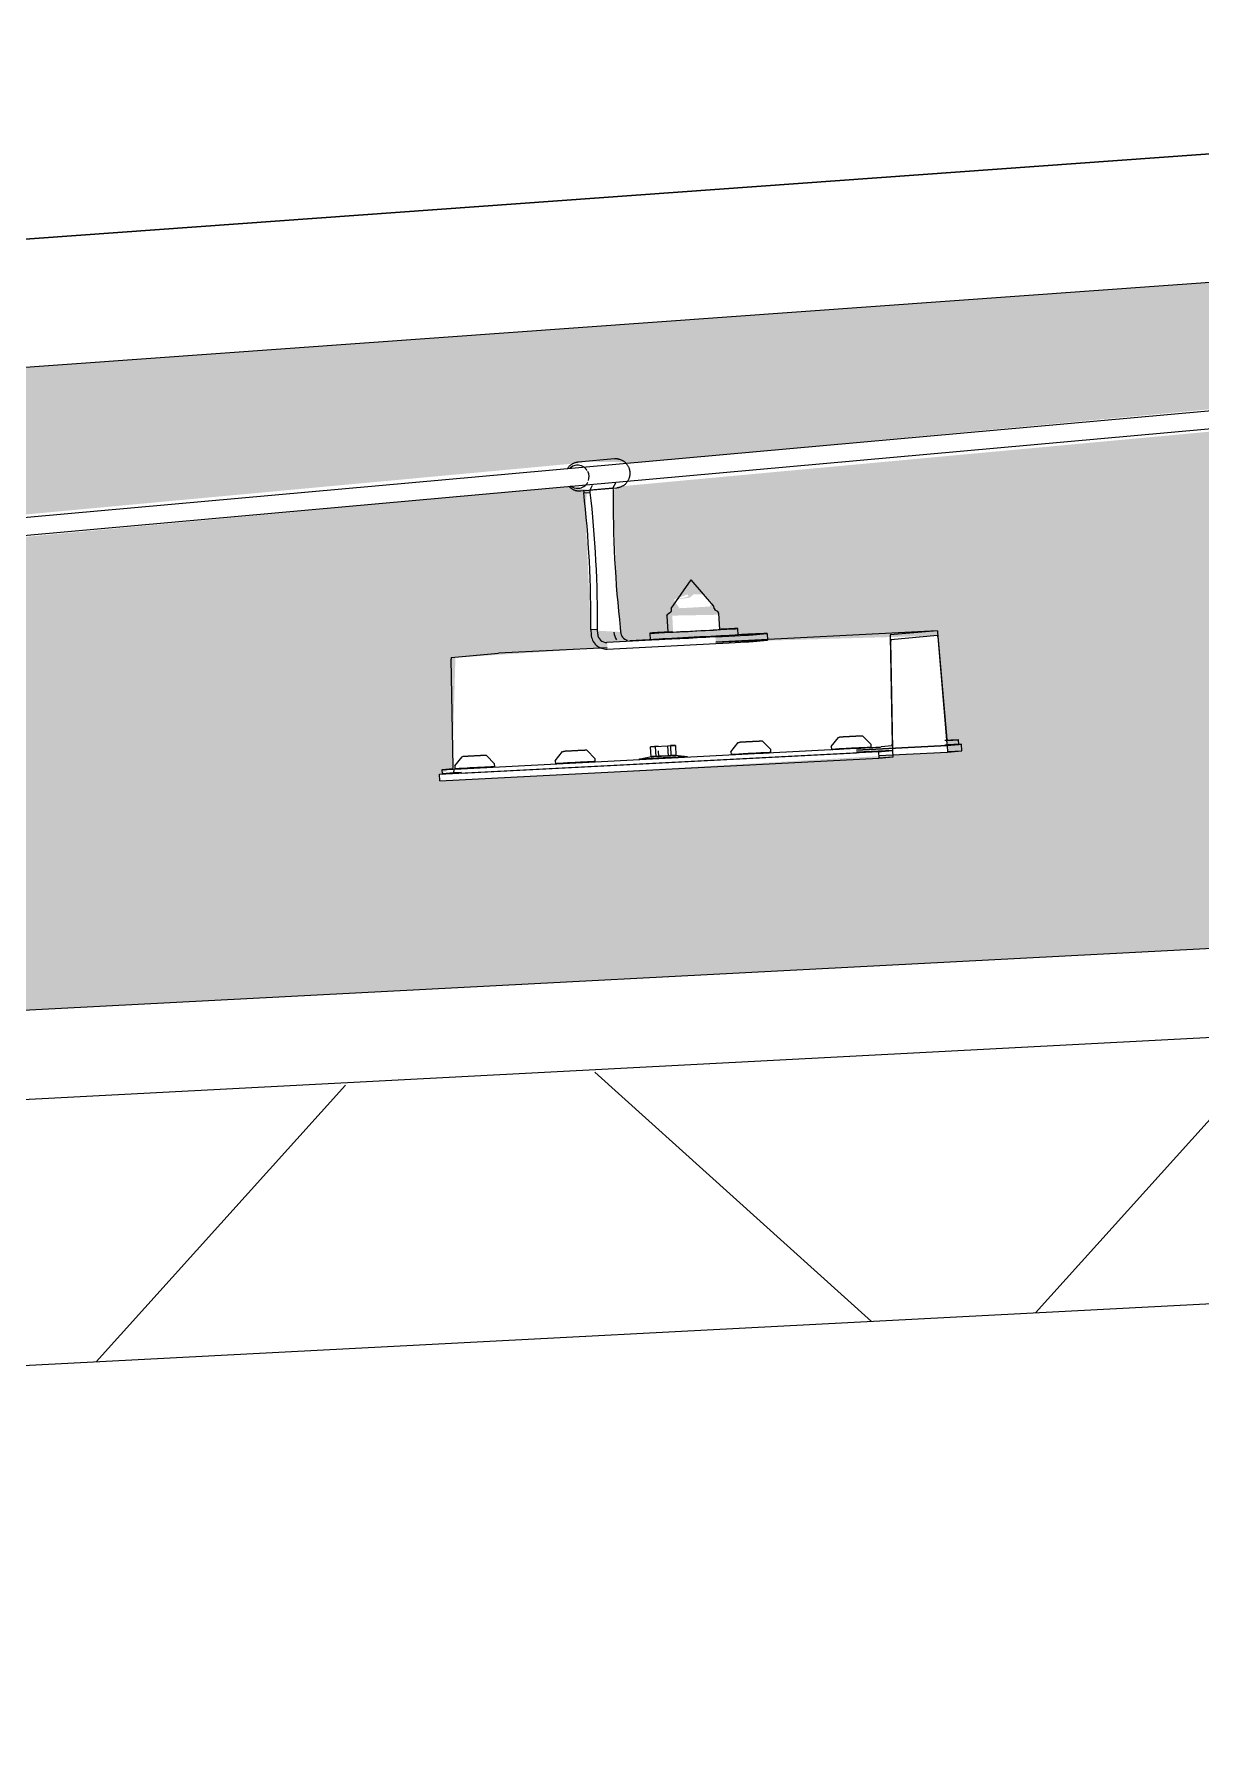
# Model space of a CAD drawing. Header units: millimetres. Extents: x 4237772 to 4686020, y -673 to 29459.
# Drawn here: x 4450244 to 4450770, y 10205 to 10976 of the extents above; entities that cross this region are included whole.
import ezdxf

# ---------------------------------------------------------------- set-up
doc = ezdxf.new("R2010")
doc.units = ezdxf.units.MM
for name, color, linetype, lineweight in [('A-GENM', 13, 'Continuous', 5), ('A-ROOF', 132, 'Continuous', 5), ('A-ROOF-PATT', 132, 'Continuous', 5), ('Q-SPCQ', 91, 'Continuous', 5)]:
    doc.layers.add(name, color=color, linetype=linetype, lineweight=lineweight)

# ---------------------------------------------------------------- blocks, each defined once
blk = doc.blocks.new('Static Line_Sayfa_Metal Deck_Pan Mount - Up to 15 _ pitch - Max 2 Users-1848369-SECTION - GRIDS B1-B2')
at = {"layer": 'Q-SPCQ'}
for p, q in [((4430069.56, 11248.87), (4421898.8, 10513.64)), ((4421899.52, 10505.67), (4430070.27, 11240.9)), ((4424877.96, 10784.22), (4424861.63, 10782.75)), ((4424878.21, 10784.24), (4424877.96, 10784.22)), ((4424862.55, 10769.79), (4424862.8, 10769.81)), ((4424862.8, 10769.81), (4424879.12, 10771.27)), ((4424864.07, 10770.16), (4424864.13, 10768.98)), ((4424864.13, 10768.98), (4424867.11, 10769.14)), ((4424867.04, 10770.31), (4424868.11, 10772.42)), ((4424867.04, 10770.31), (4424877.34, 10771.23)), ((4424867.11, 10769.14), (4424867.04, 10770.31)), ((4424878.41, 10773.35), (4424877.34, 10771.23)), ((4424877.34, 10771.23), (4424877.4, 10770.06)), ((4424903.53, 10716.72), (4424912.57, 10729.62)), ((4424922.9, 10717.73), (4424912.57, 10729.62)), ((4424901.65, 10713.45), (4424902.02, 10714.19)), ((4424901.65, 10713.45), (4424902.03, 10706.04)), ((4424903.21, 10714.96), (4424902.02, 10714.19)), ((4424903.58, 10715.69), (4424903.21, 10714.96)), ((4424903.53, 10716.72), (4424903.58, 10715.69)), ((4424922.96, 10716.7), (4424922.9, 10717.73)), ((4424922.96, 10716.7), (4424923.41, 10716.01)), ((4424924.66, 10715.37), (4424923.41, 10716.01)), ((4424925.12, 10714.68), (4424924.66, 10715.37)), ((4424925.5, 10707.27), (4424925.12, 10714.68)), ((4424870.34, 10707.22), (4424867.36, 10707.07)), ((4424867.36, 10707.07), (4424867.47, 10705.07)), ((4424870.44, 10705.23), (4424870.34, 10707.22)), ((4424880.63, 10708.15), (4424880.74, 10706.15)), ((4424884.91, 10702.36), (4424933.93, 10704.89)), ((4424893.92, 10705.62), (4424894.08, 10702.62)), ((4425023.78, 10706.73), (4424923.75, 10701.57)), ((4424933.77, 10704.69), (4424933.62, 10707.69)), ((4424940.42, 10704.9), (4424946.85, 10705.48)), ((4424947.13, 10702.5), (4424946.98, 10705.5)), ((4425023.78, 10706.73), (4425002.44, 10704.81)), ((4425002.75, 10702.83), (4425023.69, 10704.71)), ((4425028.08, 10657.7), (4425023.95, 10705.99)), ((4424804.38, 10694.6), (4424825.72, 10696.52)), ((4424874.73, 10699.05), (4424825.72, 10696.52)), ((4424923.63, 10703.96), (4424874.61, 10701.44)), ((4424874.77, 10698.44), (4424923.79, 10700.97)), ((4424934.08, 10701.89), (4424923.77, 10701.36)), ((4424940.57, 10701.91), (4424947.01, 10702.48)), ((4425002.36, 10704.05), (4425003.27, 10655.47)), ((4425003.58, 10653.49), (4425002.66, 10702.07)), ((4425023.85, 10703.97), (4425027.99, 10655.69)), ((4424805.21, 10645.26), (4424804.29, 10693.84)), ((4424799.09, 10641.95), (4424997.16, 10652.16)), ((4424808.89, 10644.46), (4424987.15, 10653.65)), ((4424809, 10642.46), (4424987.25, 10651.65)), ((4424897.66, 10654.57), (4424894.27, 10654.37)), ((4424894.27, 10654.37), (4424896.41, 10654.46)), ((4424894.51, 10649.83), (4424894.27, 10654.37)), ((4424896.41, 10654.46), (4424901.98, 10654.75)), ((4424896.41, 10654.46), (4424896.65, 10649.9)), ((4424897.76, 10652.53), (4424897.9, 10650.01)), ((4424901.98, 10654.75), (4424905.48, 10654.95)), ((4424901.98, 10654.75), (4424902.22, 10650.16)), ((4424905.48, 10654.95), (4424903.22, 10654.86)), ((4424903.22, 10654.86), (4424903.46, 10650.28)), ((4424910.93, 10649.8), (4424905.33, 10650.39)), ((4424905.48, 10654.95), (4424905.72, 10650.34)), ((4424930.51, 10652.11), (4424930.58, 10650.8)), ((4424948.55, 10651.74), (4424948.48, 10653.05)), ((4424975.8, 10654.45), (4424975.87, 10653.13)), ((4424987.19, 10652.84), (4425028.15, 10654.95)), ((4425028.05, 10654.94), (4424987.19, 10652.83)), ((4425003.59, 10652.74), (4424987.24, 10651.9)), ((4424993.85, 10654.07), (4424993.78, 10655.39)), ((4425003.59, 10652.74), (4424997.16, 10652.16)), ((4424997.16, 10652.16), (4424997.31, 10649.16)), ((4424997.25, 10650.35), (4425028.21, 10651.94)), ((4425003.19, 10654.71), (4424998.34, 10654.27)), ((4424998.44, 10652.27), (4425003.49, 10652.73)), ((4425003.75, 10649.74), (4425003.59, 10652.74)), ((4425034.49, 10655.52), (4425028.05, 10654.94)), ((4425028.05, 10654.94), (4425028.21, 10651.94)), ((4425028.06, 10655.19), (4425034.49, 10655.52)), ((4425028.15, 10654.95), (4425033.2, 10655.4)), ((4425028.19, 10652.19), (4425034.64, 10652.52)), ((4425028.21, 10651.94), (4425034.64, 10652.52)), ((4425033.09, 10657.4), (4425028.24, 10656.96)), ((4425033.28, 10655.41), (4425033.18, 10657.41)), ((4425034.64, 10652.52), (4425034.49, 10655.52)), ((4424799.25, 10638.96), (4424997.31, 10649.16)), ((4424800.19, 10644.05), (4424800.3, 10642.06)), ((4424800.28, 10644.06), (4424805.13, 10644.5)), ((4424805.5, 10644.27), (4424805.52, 10643.28)), ((4424808.98, 10642.71), (4424805.53, 10642.53)), ((4424805.99, 10645.7), (4424806.06, 10644.38)), ((4424824.03, 10645.32), (4424823.96, 10646.63)), ((4424851.28, 10648.03), (4424851.35, 10646.72)), ((4424869.33, 10647.65), (4424869.26, 10648.97)), ((4424894.71, 10649.87), (4424888.97, 10648.66)), ((4424897.94, 10649.15), (4424894.55, 10648.95)), ((4424894.55, 10648.95), (4424896.7, 10649.03)), ((4424896.7, 10649.03), (4424902.26, 10649.32)), ((4424902.26, 10649.32), (4424905.76, 10649.53)), ((4424905.76, 10649.53), (4424903.51, 10649.43)), ((4424997.3, 10649.41), (4425003.75, 10649.74)), ((4424997.31, 10649.16), (4425003.75, 10649.74)), ((4424799.09, 10641.95), (4424805.53, 10642.53)), ((4424799.25, 10638.96), (4424799.09, 10641.95)), ((4424805.43, 10642.52), (4424800.38, 10642.07))]:
    blk.add_line(p, q, dxfattribs=at)
at = {"layer": 'Q-SPCQ', "flags": 128}
for points in [[(4424861.63, 10782.75), (4424861.37, 10782.72), (4424861.11, 10782.69), (4424860.85, 10782.64), (4424860.59, 10782.57), (4424860.34, 10782.5), (4424860.09, 10782.42), (4424859.84, 10782.33), (4424859.59, 10782.23), (4424859.35, 10782.12), (4424859.12, 10782), (4424858.89, 10781.87), (4424858.67, 10781.73), (4424858.45, 10781.59), (4424858.24, 10781.43), (4424858.03, 10781.27), (4424857.83, 10781.1), (4424857.64, 10780.92), (4424857.46, 10780.73), (4424857.29, 10780.54), (4424857.12, 10780.34), (4424856.96, 10780.13), (4424856.81, 10779.92)], [(4424879.12, 10771.27), (4424879.39, 10771.3), (4424879.65, 10771.34), (4424879.91, 10771.39), (4424880.16, 10771.45), (4424880.42, 10771.52), (4424880.67, 10771.61), (4424880.92, 10771.7), (4424881.16, 10771.8), (4424881.4, 10771.91), (4424881.64, 10772.03), (4424881.86, 10772.16), (4424882.09, 10772.3), (4424882.31, 10772.44), (4424882.52, 10772.6), (4424882.72, 10772.76), (4424882.92, 10772.93), (4424883.11, 10773.11), (4424883.29, 10773.3), (4424883.47, 10773.49), (4424883.64, 10773.69), (4424883.8, 10773.9), (4424883.95, 10774.11), (4424884.09, 10774.33), (4424884.22, 10774.55), (4424884.34, 10774.78), (4424884.46, 10775.01), (4424884.56, 10775.25), (4424884.66, 10775.49), (4424884.74, 10775.73), (4424884.82, 10775.98), (4424884.89, 10776.22), (4424884.94, 10776.48), (4424884.99, 10776.73), (4424885.02, 10776.98), (4424885.05, 10777.24), (4424885.06, 10777.5), (4424885.07, 10777.75), (4424885.06, 10778.01), (4424885.05, 10778.26), (4424885.02, 10778.52), (4424884.99, 10778.77), (4424884.94, 10779.03), (4424884.89, 10779.28), (4424884.82, 10779.53), (4424884.75, 10779.77), (4424884.66, 10780.01), (4424884.57, 10780.25), (4424884.46, 10780.49), (4424884.35, 10780.72), (4424884.23, 10780.95), (4424884.09, 10781.17), (4424883.95, 10781.39), (4424883.8, 10781.6), (4424883.65, 10781.8), (4424883.48, 10782), (4424883.31, 10782.19), (4424883.13, 10782.38), (4424882.94, 10782.56), (4424882.74, 10782.73), (4424882.54, 10782.89), (4424882.33, 10783.05), (4424882.11, 10783.19), (4424881.89, 10783.33), (4424881.66, 10783.46), (4424881.43, 10783.58), (4424881.19, 10783.69), (4424880.95, 10783.79), (4424880.7, 10783.88), (4424880.45, 10783.97), (4424880.2, 10784.04), (4424879.94, 10784.1), (4424879.68, 10784.15), (4424879.42, 10784.19), (4424879.16, 10784.22), (4424878.89, 10784.24), (4424878.63, 10784.25), (4424878.36, 10784.25), (4424878.21, 10784.24)], [(4424857.45, 10771.83), (4424857.63, 10771.65), (4424857.82, 10771.47), (4424858.02, 10771.3), (4424858.22, 10771.14), (4424858.43, 10770.98), (4424858.65, 10770.83), (4424858.87, 10770.7), (4424859.1, 10770.57), (4424859.33, 10770.45), (4424859.57, 10770.34), (4424859.81, 10770.24), (4424860.06, 10770.14), (4424860.31, 10770.06), (4424860.56, 10769.99), (4424860.82, 10769.93), (4424861.08, 10769.88), (4424861.34, 10769.84), (4424861.6, 10769.81), (4424861.86, 10769.79), (4424862.13, 10769.78), (4424862.39, 10769.78), (4424862.55, 10769.79)], [(4424975.8, 10654.45), (4424979.12, 10658.6), (4424979.37, 10658.64), (4424979.47, 10658.65), (4424979.49, 10658.65)], [(4424993.78, 10655.39), (4424990.05, 10659.17), (4424989.8, 10659.18), (4424989.7, 10659.18), (4424989.63, 10659.18), (4424989.57, 10659.18), (4424989.51, 10659.18), (4424989.44, 10659.18), (4424989.38, 10659.18), (4424989.3, 10659.17), (4424989.22, 10659.17), (4424989.14, 10659.17), (4424989.04, 10659.16), (4424988.94, 10659.16), (4424988.84, 10659.15), (4424988.73, 10659.15), (4424988.61, 10659.14), (4424988.48, 10659.14), (4424988.35, 10659.13), (4424988.22, 10659.12), (4424988.08, 10659.12), (4424987.93, 10659.11), (4424987.78, 10659.1), (4424987.62, 10659.1), (4424987.46, 10659.09), (4424987.29, 10659.08), (4424987.12, 10659.07), (4424986.94, 10659.06), (4424986.76, 10659.05), (4424986.58, 10659.04), (4424986.4, 10659.04), (4424986.21, 10659.03), (4424986.02, 10659.02), (4424985.82, 10659.01), (4424985.63, 10659), (4424985.43, 10658.99), (4424985.24, 10658.98), (4424985.04, 10658.97), (4424984.84, 10658.96), (4424984.64, 10658.95), (4424984.44, 10658.93), (4424984.24, 10658.92), (4424984.04, 10658.91), (4424983.84, 10658.9), (4424983.64, 10658.89), (4424983.44, 10658.88), (4424983.25, 10658.87), (4424983.06, 10658.86), (4424982.87, 10658.85), (4424982.68, 10658.84), (4424982.5, 10658.83), (4424982.32, 10658.82), (4424982.14, 10658.81), (4424981.97, 10658.8), (4424981.8, 10658.79), (4424981.63, 10658.78), (4424981.47, 10658.77), (4424981.32, 10658.77), (4424981.17, 10658.76), (4424981.02, 10658.75), (4424980.88, 10658.74), (4424980.75, 10658.73), (4424980.62, 10658.73), (4424980.5, 10658.72), (4424980.39, 10658.71), (4424980.28, 10658.71), (4424980.18, 10658.7), (4424980.08, 10658.69), (4424979.99, 10658.69), (4424979.91, 10658.68), (4424979.83, 10658.68), (4424979.76, 10658.67), (4424979.69, 10658.67), (4424979.63, 10658.66), (4424979.57, 10658.66), (4424979.51, 10658.65), (4424979.49, 10658.65)], [(4424823.96, 10646.63), (4424820.24, 10650.42), (4424819.98, 10650.43), (4424819.88, 10650.43), (4424819.81, 10650.43), (4424819.75, 10650.43), (4424819.69, 10650.43), (4424819.63, 10650.43), (4424819.56, 10650.42), (4424819.48, 10650.42), (4424819.4, 10650.42), (4424819.32, 10650.41), (4424819.23, 10650.41), (4424819.13, 10650.41), (4424819.02, 10650.4), (4424818.91, 10650.4), (4424818.79, 10650.39), (4424818.67, 10650.38), (4424818.54, 10650.38), (4424818.4, 10650.37), (4424818.26, 10650.37), (4424818.11, 10650.36), (4424817.96, 10650.35), (4424817.8, 10650.34), (4424817.64, 10650.34), (4424817.47, 10650.33), (4424817.3, 10650.32), (4424817.13, 10650.31), (4424816.95, 10650.3), (4424816.76, 10650.29), (4424816.58, 10650.28), (4424816.39, 10650.27), (4424816.2, 10650.26), (4424816.01, 10650.25), (4424815.81, 10650.24), (4424815.62, 10650.23), (4424815.42, 10650.22), (4424815.22, 10650.21), (4424815.02, 10650.2), (4424814.82, 10650.19), (4424814.62, 10650.18), (4424814.42, 10650.17), (4424814.22, 10650.16), (4424814.02, 10650.15), (4424813.82, 10650.14), (4424813.63, 10650.13), (4424813.43, 10650.12), (4424813.24, 10650.11), (4424813.05, 10650.1), (4424812.87, 10650.09), (4424812.68, 10650.08), (4424812.5, 10650.07), (4424812.32, 10650.06), (4424812.15, 10650.05), (4424811.98, 10650.04), (4424811.82, 10650.03), (4424811.66, 10650.02), (4424811.5, 10650.01), (4424811.35, 10650.01), (4424811.21, 10650), (4424811.07, 10649.99), (4424810.93, 10649.98), (4424810.81, 10649.97), (4424810.68, 10649.97), (4424810.57, 10649.96), (4424810.46, 10649.95), (4424810.36, 10649.95), (4424810.26, 10649.94), (4424810.17, 10649.94), (4424810.09, 10649.93), (4424810.01, 10649.93), (4424809.94, 10649.92), (4424809.88, 10649.92), (4424809.81, 10649.91), (4424809.76, 10649.91), (4424809.69, 10649.9), (4424809.67, 10649.9)], [(4424851.28, 10648.03), (4424854.6, 10652.19), (4424854.85, 10652.22), (4424854.95, 10652.23), (4424854.97, 10652.23)], [(4424869.26, 10648.97), (4424865.53, 10652.76), (4424865.28, 10652.77), (4424865.17, 10652.77), (4424865.11, 10652.77), (4424865.05, 10652.76), (4424864.99, 10652.76), (4424864.92, 10652.76), (4424864.85, 10652.76), (4424864.78, 10652.75), (4424864.7, 10652.75), (4424864.61, 10652.75), (4424864.52, 10652.74), (4424864.42, 10652.74), (4424864.32, 10652.74), (4424864.21, 10652.73), (4424864.09, 10652.73), (4424863.96, 10652.72), (4424863.83, 10652.71), (4424863.7, 10652.71), (4424863.55, 10652.7), (4424863.41, 10652.69), (4424863.25, 10652.69), (4424863.1, 10652.68), (4424862.93, 10652.67), (4424862.77, 10652.66), (4424862.6, 10652.65), (4424862.42, 10652.65), (4424862.24, 10652.64), (4424862.06, 10652.63), (4424861.88, 10652.62), (4424861.69, 10652.61), (4424861.5, 10652.6), (4424861.3, 10652.59), (4424861.11, 10652.58), (4424860.91, 10652.57), (4424860.71, 10652.56), (4424860.51, 10652.55), (4424860.32, 10652.54), (4424860.12, 10652.53), (4424859.91, 10652.52), (4424859.71, 10652.51), (4424859.52, 10652.5), (4424859.32, 10652.49), (4424859.12, 10652.48), (4424858.92, 10652.46), (4424858.73, 10652.45), (4424858.54, 10652.44), (4424858.35, 10652.43), (4424858.16, 10652.42), (4424857.98, 10652.41), (4424857.8, 10652.4), (4424857.62, 10652.39), (4424857.45, 10652.38), (4424857.28, 10652.38), (4424857.11, 10652.37), (4424856.95, 10652.36), (4424856.8, 10652.35), (4424856.65, 10652.34), (4424856.5, 10652.33), (4424856.36, 10652.32), (4424856.23, 10652.32), (4424856.1, 10652.31), (4424855.98, 10652.3), (4424855.87, 10652.29), (4424855.76, 10652.29), (4424855.65, 10652.28), (4424855.56, 10652.28), (4424855.47, 10652.27), (4424855.39, 10652.27), (4424855.31, 10652.26), (4424855.24, 10652.26), (4424855.17, 10652.25), (4424855.11, 10652.25), (4424855.05, 10652.24), (4424854.99, 10652.24), (4424854.97, 10652.23)], [(4424930.51, 10652.11), (4424933.82, 10656.27), (4424934.07, 10656.31), (4424934.17, 10656.32), (4424934.19, 10656.32)], [(4424948.48, 10653.05), (4424944.76, 10656.84), (4424944.5, 10656.85), (4424944.4, 10656.85), (4424944.33, 10656.85), (4424944.27, 10656.85), (4424944.21, 10656.85), (4424944.15, 10656.84), (4424944.08, 10656.84), (4424944.01, 10656.84), (4424943.93, 10656.83), (4424943.84, 10656.83), (4424943.75, 10656.83), (4424943.65, 10656.82), (4424943.54, 10656.82), (4424943.43, 10656.81), (4424943.31, 10656.81), (4424943.19, 10656.8), (4424943.06, 10656.8), (4424942.92, 10656.79), (4424942.78, 10656.78), (4424942.63, 10656.78), (4424942.48, 10656.77), (4424942.32, 10656.76), (4424942.16, 10656.75), (4424941.99, 10656.75), (4424941.82, 10656.74), (4424941.65, 10656.73), (4424941.47, 10656.72), (4424941.29, 10656.71), (4424941.1, 10656.7), (4424940.91, 10656.69), (4424940.72, 10656.68), (4424940.53, 10656.67), (4424940.33, 10656.66), (4424940.14, 10656.65), (4424939.94, 10656.64), (4424939.74, 10656.63), (4424939.54, 10656.62), (4424939.34, 10656.61), (4424939.14, 10656.6), (4424938.94, 10656.59), (4424938.74, 10656.58), (4424938.54, 10656.57), (4424938.34, 10656.56), (4424938.15, 10656.55), (4424937.95, 10656.54), (4424937.76, 10656.53), (4424937.57, 10656.52), (4424937.39, 10656.51), (4424937.2, 10656.5), (4424937.02, 10656.49), (4424936.84, 10656.48), (4424936.67, 10656.47), (4424936.5, 10656.46), (4424936.34, 10656.45), (4424936.18, 10656.44), (4424936.02, 10656.43), (4424935.87, 10656.42), (4424935.73, 10656.41), (4424935.59, 10656.41), (4424935.45, 10656.4), (4424935.33, 10656.39), (4424935.21, 10656.38), (4424935.09, 10656.38), (4424934.98, 10656.37), (4424934.88, 10656.37), (4424934.78, 10656.36), (4424934.69, 10656.35), (4424934.61, 10656.35), (4424934.53, 10656.34), (4424934.46, 10656.34), (4424934.4, 10656.33), (4424934.34, 10656.33), (4424934.28, 10656.33), (4424934.21, 10656.32), (4424934.19, 10656.32)], [(4424805.99, 10645.7), (4424809.3, 10649.85), (4424809.55, 10649.89), (4424809.65, 10649.9), (4424809.67, 10649.9)]]:
    blk.add_lwpolyline(points, dxfattribs=at)
at = {"layer": 'Q-SPCQ'}
for centre, major_axis, ratio, start_param, end_param in [((4424861.37, 10776.2), (-0.47, 5.2), 0.991613, 0, 0.643298), ((4424861.37, 10776.2), (-0.47, 5.2), 0.991613, 5.198059, 6.245256), ((4424861.37, 10776.2), (-0.47, 5.2), 0.991613, 3.103664, 4.150861), ((4424861.37, 10776.2), (-0.47, 5.2), 0.991613, 4.281207, 5.083791), ((4424861.37, 10776.2), (-0.47, 5.2), 0.991613, 2.389061, 3.103664), ((4424857.67, 10737.3), (-3.6, 69.91), 0.129148, 4.258548, 5.176114), ((4424860.64, 10737.45), (-3.6, 69.91), 0.129148, 4.258548, 5.176114), ((4424887.1, 10739.83), (-3.6, 69.91), 0.129148, 1.116956, 2.034521), ((4424874.4, 10705.43), (-0.63, 6.97), 0.991613, 1.532867, 3.103664), ((4424874.4, 10705.43), (-0.36, 3.98), 0.991613, 1.532867, 3.103664), ((4424884.7, 10706.36), (-0.63, 6.97), 0.991613, 1.532867, 2.056466), ((4424884.7, 10706.36), (-0.36, 3.98), 0.991613, 1.532867, 2.841864), ((4424913.77, 10706.66), (19.85, 1.04), 0.004901, 3.012082, 6.153674), ((4424913.92, 10703.66), (19.85, 1.04), 0.004901, 3.012082, 6.153674), ((4424913.77, 10706.66), (19.85, 1.04), 0.004901, 2.076476, 3.012082), ((4424913.92, 10703.66), (19.85, 1.04), 0.004901, 6.153674, 9.295267), ((4424913.77, 10706.66), (11.73, 0.61), 0.004901, 3.012082, 6.153674), ((4424913.77, 10706.66), (11.73, 0.61), 0.004901, 2.602437, 3.012082), ((4424925.56, 10704.14), (14.98, 0.78), 0.004901, 4.582878, 6.153674), ((4424913.77, 10706.66), (19.85, 1.04), 0.004901, 6.153674, 7.186127), ((4424932, 10704.71), (14.98, 0.78), 0.004901, 6.153674, 7.724471), ((4425002.49, 10703.81), (-0.051, 0.999), 0.129148, 0.004942, 1.323579), ((4425023.74, 10703.71), (-0.051, 0.999), 0.129148, 4.969491, 6.283185), ((4425023.83, 10705.73), (-0.051, 0.999), 0.129148, 4.969491, 5.848582), ((4424925.72, 10701.14), (14.98, 0.78), 0.004901, 4.582878, 6.153674), ((4424932.15, 10701.72), (14.98, 0.78), 0.004901, 6.153674, 7.724471), ((4425002.8, 10701.83), (-0.051, 0.999), 0.129148, 0.004942, 1.323579), ((4424804.43, 10693.6), (-0.051, 0.999), 0.129148, 0.224715, 1.323579), ((4424939.56, 10651.27), (8.99, 0.47), 0.004901, 3.012082, 4.059279), ((4424939.56, 10651.27), (8.99, 0.47), 0.004901, 6.153674, 9.295267), ((4424939.56, 10651.27), (8.99, 0.47), 0.004901, 5.106477, 6.153674), ((4424984.86, 10653.6), (8.99, 0.47), 0.004901, 3.012082, 4.059279), ((4424984.86, 10653.6), (8.99, 0.47), 0.004901, 6.153674, 9.295267), ((4424988.44, 10653.76), (9.99, 0.52), 0.004901, 4.582878, 6.153674), ((4424984.86, 10653.6), (8.99, 0.47), 0.004901, 5.106477, 6.153674), ((4424988.54, 10651.76), (9.99, 0.52), 0.004901, 5.630076, 6.153674), ((4425003.14, 10655.71), (-0.051, 0.999), 0.129148, 3.366308, 4.465172), ((4425003.44, 10653.73), (-0.051, 0.999), 0.129148, 3.146535, 4.465172), ((4425023.19, 10656.89), (9.99, 0.52), 0.004901, 6.153674, 7.462671), ((4425023.3, 10654.89), (9.99, 0.52), 0.004901, 6.153674, 7.462671), ((4425028.1, 10655.95), (-0.051, 0.999), 0.129148, 1.827898, 2.926762), ((4425028.19, 10657.96), (-0.051, 0.999), 0.129148, 1.827898, 3.141593), ((4424810.18, 10644.57), (9.99, 0.52), 0.004901, 3.012082, 4.582878), ((4424805.07, 10645.5), (-0.051, 0.999), 0.129148, 3.366308, 4.465172), ((4424805.38, 10643.52), (-0.051, 0.999), 0.129148, 3.146535, 4.465172), ((4424815.04, 10644.85), (8.99, 0.47), 0.004901, 3.012082, 3.86853), ((4424815.04, 10644.85), (8.99, 0.47), 0.004901, 6.153674, 9.295267), ((4424815.04, 10644.85), (8.99, 0.47), 0.004901, 5.106477, 6.153674), ((4424860.34, 10647.18), (8.99, 0.47), 0.004901, 3.012082, 4.059279), ((4424860.34, 10647.18), (8.99, 0.47), 0.004901, 6.153674, 9.295267), ((4424860.34, 10647.18), (8.99, 0.47), 0.004901, 5.106477, 6.153674), ((4424899.95, 10649.23), (10.99, 0.57), 0.004901, 3.012082, 4.059279), ((4424899.95, 10649.23), (10.99, 0.57), 0.004901, 6.153674, 9.295267), ((4424899.95, 10649.23), (10.99, 0.57), 0.004901, 5.106477, 6.153674), ((4424810.28, 10642.58), (9.99, 0.52), 0.004901, 3.012082, 3.535681)]:
    blk.add_ellipse(centre, major_axis=major_axis, ratio=ratio, start_param=start_param, end_param=end_param, dxfattribs=at)
for points in [[(4424897.9, 10650.01), (4424898.82, 10650.14), (4424900.67, 10650.3), (4424902.53, 10650.31), (4424903.46, 10650.28)], [(4424905.72, 10650.34), (4424905.13, 10650.39), (4424903.96, 10650.41), (4424902.8, 10650.27), (4424902.22, 10650.16)], [(4424903.46, 10650.28), (4424903.84, 10650.36), (4424904.58, 10650.46), (4424905.34, 10650.4), (4424905.72, 10650.34)], [(4424894.51, 10649.83), (4424895.07, 10649.94), (4424896.19, 10650.08), (4424897.33, 10650.06), (4424897.9, 10650.01)], [(4424896.65, 10649.9), (4424896.29, 10649.97), (4424895.57, 10650.02), (4424894.86, 10649.92), (4424894.51, 10649.83)], [(4424902.22, 10650.16), (4424901.29, 10650.2), (4424899.43, 10650.19), (4424897.57, 10650.02), (4424896.65, 10649.9)]]:
    blk.add_open_spline(points, degree=3, dxfattribs=at)
blk = doc.blocks.new('GT01 - GT01-2642391-SECTION - GRIDS B1-B2')
at = {"layer": 'A-GENM'}
for p, q in [((4409876.55, 9824.57), (4428941.3, 11194.75)), ((4409878.61, 9824.58), (4428943.25, 11194.75))]:
    blk.add_line(p, q, dxfattribs=at)

msp = doc.modelspace()

# ---------------------------------------------------------------- hatches: boundary and pattern name
at = {"layer": 'A-ROOF-PATT'}
h = msp.add_hatch(dxfattribs=at)
h.set_pattern_fill('FP_187', color=256, style=0, pattern_type=2)
h.set_pattern_definition([(3.013, (37691.9309, -226018.123), (-31.18210451525, -1.0529e-05), [])])
h.paths.add_polyline_path([(4446822.66, 10371.9), (4446831.46, 10372.36), (4446831.72, 10369.14), (4446837.2, 10369.96), (4446837.06, 10372.67), (4446822.08, 10371.9)])
h.paths.add_polyline_path([(4447460.75, 10390.35), (4447461.43, 10390.39), (4447460.75, 10426.49)])
h.paths.add_polyline_path([(4435506.16, 9766.59), (4446705.38, 10350.94), (4446710.37, 10360.24), (4446785.05, 10367.42), (4446784.92, 10369.96), (4446800.8, 10373.36), (4446800.32, 10382.53), (4446826.25, 10384.04), (4446826.85, 10372.57), (4446852.52, 10373.82), (4446852.77, 10370.22), (4446922.52, 10373.82), (4446927.28, 10362.52), (4447460.75, 10390.35), (4447462.72, 10427.25), (4447531.16, 10432.22), (4447531.07, 10434.09), (4447580.2, 10434.4), (4447580.24, 10434.23), (4447680.24, 10437.13), (4447680.68, 10432.22), (4447684.44, 10402.03), (4461505.45, 11123.17), (4461702.69, 11188.78), (4461702.69, 11216.84), (4461413.29, 11201.99), (4461413.29, 11495.36), (4461113.08, 11479.57), (4461111.37, 11277.74), (4460816.88, 11226.59), (4460803.94, 11228.29), (4460788.71, 11235.72), (4460779, 11244.52), (4460771.94, 11255.52), (4460768.01, 11267.97), (4460767.46, 11281.01), (4460770.34, 11293.77), (4460775.26, 11303.78), (4460785.55, 11315.03), (4460797.47, 11322.21), (4460814.63, 11326.96), (4461013.08, 11361.95), (4461013.08, 11474.31), (4456579.26, 11241.06), (4456599.23, 11193.61), (4456641.72, 11195.8), (4456641.72, 11189.78), (4456526.41, 11181.12), (4456524.95, 11187.22), (4456505.59, 11233.2), (4456436.4, 11228.92), (4456419.79, 11178.26), (4456306.56, 11169.79), (4456306.41, 11175.79), (4456349.24, 11179.65), (4456366.41, 11229.12), (4456348.46, 11228.92), (4455705.83, 11195.11), (4455707.69, 11174.01), (4455697.38, 11174.59), (4455695.97, 11175.01), (4455694.32, 11174.93), (4455693.64, 11194.47), (4454961.71, 11155.16), (4454964.92, 11107.17), (4454954.61, 11107.75), (4454953.83, 11108.21), (4454951.55, 11108.09), (4454949.77, 11155.33), (4454420.51, 11125.97), (4454221.07, 11105.95), (4454218.77, 11103.97), (4454220.64, 11056.53), (4454222.15, 11040.34), (4454211.83, 11040.91), (4454211.06, 11041.37), (4454208.77, 11041.25), (4454206.23, 11096.25), (4454207.03, 11103.25), (4454208.52, 11103.32), (4454208.45, 11104.38), (4454203.05, 11105.18), (4454198.44, 11105.98), (4453478.3, 11039.12), (4453475.99, 11037.14), (4453477.86, 10989.7), (4453479.38, 10973.5), (4453469.06, 10974.08), (4453468.29, 10974.54), (4453466, 10974.42), (4453463.45, 11029.42), (4453464.25, 11036.41), (4453465.74, 11036.49), (4453465.68, 11037.54), (4453460.28, 11038.34), (4453455.66, 11039.15), (4452735.52, 10972.28), (4452733.22, 10970.3), (4452735.09, 10922.86), (4452736.6, 10906.66), (4452726.29, 10907.24), (4452725.52, 10907.7), (4452723.23, 10907.58), (4452720.68, 10962.58), (4452721.48, 10969.57), (4452722.97, 10969.65), (4452722.91, 10970.7), (4452717.5, 10971.5), (4452712.89, 10972.31), (4451992.75, 10905.44), (4451990.45, 10903.46), (4451992.32, 10856.02), (4451993.83, 10839.83), (4451983.52, 10840.4), (4451982.74, 10840.86), (4451980.46, 10840.74), (4451977.91, 10895.74), (4451978.71, 10902.73), (4451980.2, 10902.81), (4451980.14, 10903.87), (4451974.73, 10904.67), (4451970.12, 10905.47), (4451249.98, 10838.61), (4451247.67, 10836.63), (4451249.55, 10789.18), (4451251.06, 10772.99), (4451240.74, 10773.56), (4451239.97, 10774.02), (4451237.68, 10773.91), (4451235.14, 10828.9), (4451235.94, 10835.9), (4451237.42, 10835.97), (4451237.36, 10837.03), (4451231.96, 10837.83), (4451227.35, 10838.64), (4450507.21, 10771.77), (4450504.9, 10769.79), (4450506.77, 10722.35), (4450508.28, 10706.15), (4450497.97, 10706.73), (4450497.2, 10707.19), (4450494.91, 10707.07), (4450492.36, 10762.07), (4450493.16, 10769.06), (4450494.65, 10769.14), (4450494.59, 10770.19), (4450489.19, 10770.99), (4450484.57, 10771.8), (4449764.43, 10704.93), (4449762.13, 10702.95), (4449764, 10655.51), (4449765.51, 10639.32), (4449755.2, 10639.89), (4449755.02, 10640.38), (4449752.14, 10640.23), (4449749.59, 10695.23), (4449750.39, 10702.22), (4449751.88, 10702.3), (4449751.82, 10703.36), (4449746.41, 10704.15), (4449741.8, 10704.96), (4449021.66, 10638.09), (4449019.36, 10636.11), (4449021.23, 10588.67), (4449022.74, 10572.48), (4449012.42, 10573.05), (4449011.65, 10573.51), (4449009.37, 10573.4), (4449006.82, 10628.39), (4449007.62, 10635.39), (4449009.11, 10635.46), (4449009.05, 10636.52), (4449003.64, 10637.32), (4448999.03, 10638.13), (4448278.89, 10571.26), (4448276.58, 10569.28), (4448279.39, 10511.83), (4448279.97, 10505.64), (4448269.64, 10506.97), (4448269.47, 10506.71), (4448266.58, 10508.82), (4448264.05, 10561.56), (4448264.84, 10568.55), (4448266.33, 10568.63), (4448266.27, 10569.68), (4448260.87, 10570.48), (4448256.26, 10571.29), (4447536.12, 10504.42), (4447533.81, 10502.44), (4447535.68, 10455), (4447537.19, 10438.8), (4447526.89, 10438.8), (4447526.11, 10439.84), (4447523.82, 10439.72), (4447521.27, 10494.72), (4447522.07, 10501.71), (4447523.56, 10501.79), (4447523.5, 10502.85), (4447518.1, 10503.64), (4447513.4, 10507.64), (4447513.21, 10511.23), (4447524.08, 10515.94), (4447537.51, 10515.42), (4447540.4, 10514.9), (4448261.78, 10581.91), (4448264.06, 10582.53), (4448280.28, 10582.26), (4448283.17, 10581.74), (4449006, 10648), (4449006.84, 10649.36), (4449023.05, 10649.1), (4449025.95, 10648.57), (4449747.33, 10715.59), (4449749.61, 10716.2), (4449765.83, 10715.93), (4449768.72, 10715.41), (4450490.1, 10782.42), (4450492.38, 10783.04), (4450508.6, 10782.77), (4450511.49, 10782.25), (4451232.87, 10849.26), (4451235.15, 10849.87), (4451251.37, 10849.61), (4451254.26, 10849.09), (4451975.65, 10916.1), (4451977.93, 10916.71), (4451994.15, 10916.44), (4451997.04, 10915.92), (4452718.42, 10982.93), (4452720.7, 10983.55), (4452736.92, 10983.28), (4452739.81, 10982.76), (4453461.19, 11049.77), (4453463.47, 11050.38), (4453479.69, 11050.12), (4453482.58, 11049.6), (4453969.24, 11093.53), (4435680.2, 9779.1)])
h.paths.add_polyline_path([(4446778.76, 10354.77), (4446851.35, 10360.04), (4446849.55, 10364.32), (4446780.36, 10360.04), (4446779.49, 10357.15)])
h.paths.add_polyline_path([(4446805.28, 10371.62), (4446806.81, 10373.82), (4446805.44, 10373.36)])
h.paths.add_polyline_path([(4446781.79, 10372.8), (4446781.79, 10392.77), (4446777.12, 10392.78), (4446786.88, 10439.9), (4446791.83, 10440.15), (4446796.55, 10391.06), (4446798.53, 10374.31), (4446784.92, 10373.08)])
h.paths.add_polyline_path([(4446800.23, 10384.68), (4446802.88, 10389.42), (4446810.61, 10391.79), (4446827.05, 10386.36), (4446802.88, 10384.81)])
h.paths.add_polyline_path([(4447531.07, 10434.09), (4447587.96, 10437.36), (4447534.71, 10434.29)])
h.paths.add_polyline_path([(4448198.48, 10438.44), (4448198.32, 10441.44), (4448204.42, 10444.21), (4448204.3, 10452.23), (4448205.5, 10494.09), (4448273.96, 10498.54), (4448274, 10500.94), (4448330.73, 10504.2), (4448322.86, 10503.45), (4448323.02, 10501.06), (4448423.01, 10503.97), (4448424.99, 10481.13), (4448427.47, 10454.69), (4448427.32, 10453.66), (4448427.21, 10451.42), (4448203.52, 10438.7)])
h.paths.add_polyline_path([(4447560.93, 10438.79), (4447560.54, 10446.2), (4447581.49, 10447.04), (4447581.86, 10439.91), (4447561.28, 10438.8)])
h.paths.add_polyline_path([(4447561.2, 10453.38), (4447567.46, 10455.8), (4447568.29, 10454.85), (4447565.32, 10454.24)])
h.paths.add_polyline_path([(4447563.79, 10449.53), (4447563.79, 10452.94), (4447568.3, 10454.24), (4447570.2, 10455.8), (4447575.03, 10455.8), (4447578.56, 10452.16), (4447577.38, 10450.26), (4447568.33, 10449.76)])
h.paths.add_polyline_path([(4448941.25, 10505.28), (4448941.1, 10508.28), (4448947.2, 10511.04), (4448947.07, 10519.06), (4448948.27, 10560.93), (4449016.74, 10565.37), (4449016.77, 10567.78), (4449073.5, 10571.03), (4449065.63, 10570.29), (4449065.79, 10567.9), (4449165.78, 10570.81), (4449166.68, 10560.63), (4449170.25, 10521.52), (4449170.09, 10520.5), (4449169.99, 10518.26), (4448948.6, 10505.66)])
h.paths.add_polyline_path([(4448303.7, 10505.62), (4448303.31, 10513.03), (4448324.37, 10511.83), (4448324.63, 10506.74), (4448304.05, 10505.64)])
h.paths.add_polyline_path([(4448303.98, 10520.22), (4448310.24, 10522.64), (4448311.07, 10521.69), (4448308.09, 10521.07)])
h.paths.add_polyline_path([(4448306.56, 10516.37), (4448306.56, 10519.78), (4448311.08, 10521.07), (4448312.97, 10522.64), (4448317.8, 10522.64), (4448321.33, 10519), (4448320.16, 10517.1), (4448311.1, 10516.6)])
h.paths.add_polyline_path([(4449684.03, 10572.12), (4449683.87, 10575.11), (4449689.97, 10577.88), (4449689.85, 10585.9), (4449691.04, 10627.76), (4449759.51, 10632.21), (4449759.54, 10634.61), (4449816.27, 10637.87), (4449808.4, 10637.12), (4449808.56, 10634.74), (4449908.56, 10637.64), (4449909.45, 10627.47), (4449913.02, 10588.36), (4449912.86, 10587.33), (4449912.76, 10585.09), (4449689.07, 10572.38)])
h.paths.add_polyline_path([(4449046.47, 10572.46), (4449046.09, 10579.87), (4449067.03, 10580.72), (4449067.41, 10573.58), (4449046.82, 10572.48)])
h.paths.add_polyline_path([(4449046.75, 10587.06), (4449053.01, 10589.48), (4449053.84, 10588.53), (4449050.86, 10587.91)])
h.paths.add_polyline_path([(4449049.33, 10583.2), (4449049.33, 10586.61), (4449053.85, 10587.91), (4449055.75, 10589.48), (4449060.57, 10589.48), (4449064.11, 10585.84), (4449062.93, 10583.93), (4449053.87, 10583.44)])
h.paths.add_polyline_path([(4450426.8, 10638.96), (4450426.64, 10641.95), (4450432.74, 10644.72), (4450432.62, 10652.74), (4450433.81, 10694.6), (4450502.28, 10699.05), (4450502.31, 10701.45), (4450559.05, 10704.71), (4450551.18, 10703.96), (4450551.33, 10701.57), (4450651.33, 10704.48), (4450652.23, 10694.3), (4450655.79, 10655.2), (4450655.64, 10654.17), (4450655.53, 10651.93), (4450484.93, 10641.95)])
h.paths.add_polyline_path([(4449789.24, 10639.3), (4449788.86, 10646.71), (4449809.81, 10647.55), (4449810.18, 10640.42), (4449789.59, 10639.32)])
h.paths.add_polyline_path([(4449789.52, 10653.89), (4449795.78, 10656.31), (4449796.61, 10655.36), (4449793.63, 10654.75)])
h.paths.add_polyline_path([(4449792.11, 10650.04), (4449792.11, 10653.45), (4449796.62, 10654.75), (4449798.52, 10656.31), (4449803.35, 10656.31), (4449806.88, 10652.67), (4449805.7, 10650.77), (4449796.65, 10650.28)])
h.paths.add_polyline_path([(4451169.57, 10705.79), (4451169.41, 10708.79), (4451175.51, 10711.55), (4451175.39, 10719.58), (4451176.59, 10761.44), (4451245.05, 10765.88), (4451246.94, 10768.45), (4451301.82, 10771.54), (4451293.95, 10770.8), (4451294.11, 10768.41), (4451394.1, 10771.32), (4451395, 10761.14), (4451398.56, 10722.03), (4451398.41, 10721.01), (4451398.31, 10718.77), (4451174.61, 10706.05)])
h.paths.add_polyline_path([(4450532.02, 10706.13), (4450531.63, 10713.54), (4450552.6, 10713.93), (4450552.95, 10707.25), (4450532.37, 10706.15)])
h.paths.add_polyline_path([(4450532.29, 10720.73), (4450538.55, 10723.15), (4450538.99, 10722.12), (4450536.41, 10721.58)])
h.paths.add_polyline_path([(4450534.88, 10716.88), (4450532.29, 10720.73), (4450539.39, 10721.58), (4450541.29, 10723.15), (4450546.12, 10723.15), (4450549.65, 10719.51), (4450548.47, 10717.61), (4450539.25, 10717.1)])
h.paths.add_polyline_path([(4451912.34, 10772.63), (4451912.19, 10775.63), (4451918.29, 10778.39), (4451918.16, 10786.41), (4451919.36, 10828.27), (4451987.83, 10832.72), (4451989.38, 10835.26), (4452044.59, 10838.38), (4452036.72, 10837.64), (4452036.88, 10835.25), (4452136.87, 10838.15), (4452137.77, 10827.98), (4452141.34, 10788.87), (4452141.18, 10787.85), (4452141.08, 10785.61), (4451917.39, 10772.89)])
h.paths.add_polyline_path([(4451274.79, 10772.97), (4451274.4, 10780.38), (4451295.35, 10781.23), (4451295.72, 10774.09), (4451275.14, 10772.99)])
h.paths.add_polyline_path([(4451275.07, 10787.57), (4451281.33, 10789.99), (4451282.16, 10789.04), (4451279.18, 10788.42)])
h.paths.add_polyline_path([(4451277.65, 10783.72), (4451277.65, 10787.13), (4451282.17, 10788.42), (4451284.07, 10789.99), (4451288.89, 10789.99), (4451292.42, 10786.35), (4451291.25, 10784.44), (4451282.19, 10783.95)])
h.paths.add_polyline_path([(4452655.12, 10839.47), (4452654.96, 10842.46), (4452661.06, 10845.23), (4452660.88, 10856.33), (4452662.13, 10895.11), (4452730.6, 10899.56), (4452731.83, 10902.07), (4452787.37, 10905.22), (4452779.49, 10904.47), (4452779.65, 10902.08), (4452879.65, 10904.99), (4452880.54, 10894.81), (4452884.11, 10855.71), (4452883.95, 10854.68), (4452883.85, 10852.44), (4452660.16, 10839.73)])
h.paths.add_polyline_path([(4452017.56, 10839.81), (4452017.18, 10847.22), (4452038.12, 10848.06), (4452038.5, 10840.93), (4452017.91, 10839.83)])
h.paths.add_polyline_path([(4452017.84, 10854.41), (4452022.97, 10858.12), (4452024.93, 10855.87), (4452021.95, 10855.26)])
h.paths.add_polyline_path([(4452020.42, 10850.55), (4452020.42, 10853.96), (4452024.94, 10855.26), (4452025.84, 10856.33), (4452029.44, 10858.12), (4452035.2, 10853.18), (4452034.02, 10851.28), (4452024.96, 10850.79)])
h.paths.add_polyline_path([(4453397.89, 10906.3), (4453397.73, 10909.3), (4453403.83, 10912.07), (4453403.71, 10920.09), (4453404.9, 10961.95), (4453473.37, 10966.39), (4453474.27, 10968.88), (4453530.14, 10972.06), (4453522.27, 10971.31), (4453522.42, 10968.92), (4453622.42, 10971.83), (4453623.32, 10961.65), (4453626.88, 10922.54), (4453626.73, 10921.52), (4453626.62, 10919.28), (4453402.93, 10906.56)])
h.paths.add_polyline_path([(4452760.34, 10906.65), (4452759.95, 10914.05), (4452780.92, 10914.44), (4452781.27, 10907.77), (4452760.68, 10906.66)])
h.paths.add_polyline_path([(4452760.61, 10921.24), (4452766.87, 10923.66), (4452767.31, 10922.63), (4452764.72, 10922.09)])
h.paths.add_polyline_path([(4452763.2, 10917.39), (4452760.61, 10921.24), (4452767.71, 10922.09), (4452769.61, 10923.66), (4452774.44, 10923.66), (4452777.97, 10920.02), (4452776.79, 10918.12), (4452767.57, 10917.61)])
h.paths.add_polyline_path([(4454140.66, 10973.14), (4454140.5, 10976.14), (4454146.6, 10978.9), (4454146.48, 10986.92), (4454147.68, 11028.78), (4454216.14, 11033.23), (4454216.72, 11035.68), (4454272.91, 11038.89), (4454265.04, 11038.15), (4454265.2, 11035.76), (4454365.19, 11038.67), (4454366.09, 11028.49), (4454369.65, 10989.38), (4454369.5, 10988.36), (4454369.4, 10986.12), (4454145.7, 10973.4)])
h.paths.add_polyline_path([(4453503.11, 10973.48), (4453502.72, 10980.89), (4453523.67, 10981.74), (4453524.04, 10974.6), (4453503.46, 10973.5)])
h.paths.add_polyline_path([(4453503.39, 10988.08), (4453509.64, 10990.5), (4453510.48, 10989.55), (4453507.5, 10988.93)])
h.paths.add_polyline_path([(4453505.97, 10984.23), (4453505.97, 10987.64), (4453510.48, 10988.93), (4453512.38, 10990.5), (4453517.21, 10990.5), (4453520.74, 10986.86), (4453519.56, 10984.96), (4453510.51, 10984.46)])
h.paths.add_polyline_path([(4454883.43, 11039.98), (4454883.28, 11042.97), (4454889.38, 11045.74), (4454888.98, 11068.38), (4454890.45, 11095.62), (4454958.92, 11100.07), (4454959.17, 11102.49), (4455015.68, 11105.73), (4455007.81, 11104.98), (4455007.97, 11102.6), (4455107.96, 11105.5), (4455108.86, 11095.32), (4455112.43, 11056.22), (4455112.27, 11055.19), (4455112.17, 11052.95), (4454888.48, 11040.24)])
h.paths.add_polyline_path([(4454245.88, 11040.32), (4454245.49, 11047.73), (4454266.44, 11048.58), (4454266.81, 11041.44), (4454246.23, 11040.34)])
h.paths.add_polyline_path([(4454246.16, 11054.92), (4454252.42, 11057.33), (4454253.25, 11056.38), (4454250.27, 11055.77)])
h.paths.add_polyline_path([(4454248.74, 11051.06), (4454248.74, 11054.47), (4454253.26, 11055.77), (4454255.16, 11057.33), (4454259.98, 11057.33), (4454263.52, 11053.69), (4454262.34, 11051.79), (4454253.28, 11051.3)])
h.paths.add_polyline_path([(4455626.21, 11106.81), (4455626.05, 11109.81), (4455632.15, 11112.58), (4455632.03, 11120.6), (4455633.22, 11162.46), (4455701.69, 11166.9), (4455701.72, 11169.31), (4455758.46, 11172.57), (4455750.59, 11171.82), (4455750.74, 11169.43), (4455850.74, 11172.34), (4455852.53, 11151.67), (4455855.2, 11123.05), (4455855.04, 11122.03), (4455854.94, 11119.79), (4455631.25, 11107.07)])
h.paths.add_polyline_path([(4454988.65, 11107.16), (4454988.27, 11114.56), (4455009.24, 11114.95), (4455009.59, 11108.28), (4454989, 11107.17)])
h.paths.add_polyline_path([(4454988.93, 11121.75), (4454995.19, 11124.17), (4454995.62, 11123.14), (4454993.04, 11122.6)])
h.paths.add_polyline_path([(4454991.51, 11117.9), (4454988.93, 11121.75), (4454996.03, 11122.6), (4454997.93, 11124.17), (4455002.76, 11124.17), (4455006.29, 11120.53), (4455005.11, 11118.63), (4454995.89, 11118.13)])
h.paths.add_polyline_path([(4455731.43, 11173.99), (4455731.04, 11181.4), (4455752.01, 11181.79), (4455752.36, 11175.11), (4455731.78, 11174.01)])
h.paths.add_polyline_path([(4455731.7, 11188.59), (4455737.96, 11191.01), (4455738.4, 11189.98), (4455735.81, 11189.44)])
h.paths.add_polyline_path([(4455734.29, 11184.74), (4455731.7, 11188.59), (4455738.8, 11189.44), (4455740.7, 11191.01), (4455745.53, 11191.01), (4455749.06, 11187.37), (4455747.88, 11185.47), (4455738.66, 11184.96)])
h.paths.add_polyline_path([(4462928.79, 11280.31), (4467172.61, 11503.7), (4466984.34, 11503.7), (4466984.34, 11494.04), (4462928.79, 11281.34)])
h = msp.add_hatch(dxfattribs=at)
h.set_pattern_fill('FP_186', color=256, angle=225, style=0, pattern_type=2)
h.set_pattern_definition([(47.987, (4488880.53, 10654.8), (-222.8979, 200.7898), []), (137.987, (4488880.53, 10654.8), (-200.7898, -222.8979), [])])
h.paths.add_polyline_path([(4435506.16, 9606.37), (4461505.45, 10962.95), (4461505.45, 11083.12), (4446985.83, 10323.92), (4446985.67, 10320.9), (4446870.37, 10312.24), (4446868.46, 10319.39), (4446765.98, 10312.59), (4446765.98, 10309.58), (4446650.52, 10300.91), (4446650.36, 10306.91), (4446650.15, 10308), (4435506.16, 9726.54)])

# ---------------------------------------------------------------- linework, layer by layer
at = {"layer": 'A-ROOF', "lineweight": 15}
msp.add_line((4461505.45, 11123.17), (4447683.28, 10401.96), dxfattribs=at)
at = {"layer": 'A-ROOF'}
for p, q in [((4453977.38, 11094.12), (4435506.16, 9766.59)), ((4446985.75, 10325.51), (4461505.45, 11083.12)), ((4435506.16, 9606.37), (4461505.45, 10962.95))]:
    msp.add_line(p, q, dxfattribs=at)

# ---------------------------------------------------------------- block references
at = {"layer": 'A-GENM'}
msp.add_blockref('GT01 - GT01-2642391-SECTION - GRIDS B1-B2', (25627.55, 0), dxfattribs=at)
at = {"layer": 'Q-SPCQ'}
msp.add_blockref('Static Line_Sayfa_Metal Deck_Pan Mount - Up to 15 _ pitch - Max 2 Users-1848369-SECTION - GRIDS B1-B2', (25627.55, 0), dxfattribs=at)

doc.saveas('drawing.dxf')
